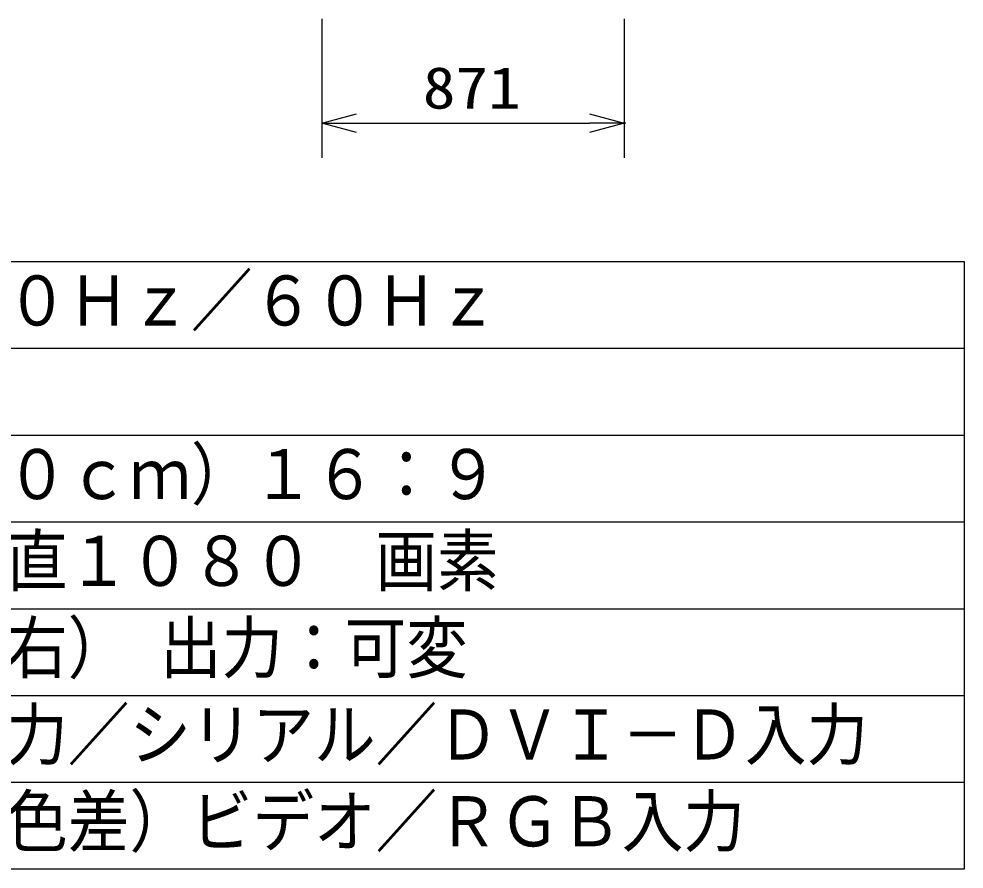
# Model space of a CAD drawing. Units: millimetres, scale not verified. Extents: x -63 to 63, y -57 to 57.
# Drawn here: x 8.1 to 62.5, y -56.5 to -7.5 of the extents above; entities that cross this region are included whole.
import ezdxf
from ezdxf.enums import TextEntityAlignment as Align

# ---------------------------------------------------------------- set-up
doc = ezdxf.new("R2010")
doc.units = ezdxf.units.MM
doc.header["$LTSCALE"] = 0.190236
doc.header["$PDMODE"] = 32
doc.header["$PDSIZE"] = 0.0951
for name, color, linetype in [('0-0_MOJI1', 2, 'Continuous'), ('0-2_GAIKEI', 1, 'Continuous'), ('0-3_LY_1', 7, 'Continuous'), ('0-4_WAKU', 7, 'Continuous')]:
    doc.layers.add(name, color=color, linetype=linetype)
doc.styles.add('ＭＳ ゴシック', font='')
doc.styles.get('ＭＳ ゴシック').set_extended_font_data('MS Gothic')

# ---------------------------------------------------------------- blocks, each defined once
blk = doc.blocks.new('_OPEN30')
at = {"layer": '0-3_LY_1'}
blk.add_line((0, 0), (-1, 0), dxfattribs=at)
blk.add_lwpolyline([(-1, 0.26795), (0, 0), (-1, -0.26795)], dxfattribs=at)

msp = doc.modelspace()

# ---------------------------------------------------------------- linework, layer by layer
at = {"layer": '0-2_GAIKEI', "color": 3}
for p, q in [((25.5139, -7.5254), (25.5139, -15.5254)), ((42.9339, -7.5254), (42.9339, -15.5254)), ((27.5139, -13.5254), (40.9339, -13.5254))]:
    msp.add_line(p, q, dxfattribs=at)
at = {"layer": '0-3_LY_1'}
msp.add_point((42.9339, -13.5254), dxfattribs=at)
at = {"layer": '0-4_WAKU', "color": 4}
msp.add_line((-62.5001, -21.5), (62.5001, -21.5), dxfattribs=at)
at = {"layer": '0-4_WAKU', "color": 1}
for p, q in [((-62.5001, -26.5), (62.5001, -26.5)), ((-62.5001, -31.5001), (62.5001, -31.5001)), ((-62.5001, -36.5001), (62.5001, -36.5001)), ((-62.5001, -41.5001), (62.5001, -41.5001)), ((-62.5001, -46.5001), (62.5001, -46.5001)), ((-62.5001, -51.5001), (62.5001, -51.5001))]:
    msp.add_line(p, q, dxfattribs=at)
at = {"layer": '0-4_WAKU', "color": 4}
msp.add_lwpolyline([(62.5001, -21.5), (62.5001, -56.5001), (-62.5001, -56.5001)], dxfattribs=at)

# ---------------------------------------------------------------- block references
at = {"layer": '0-2_GAIKEI', "xscale": 2, "yscale": 2, "rotation": 180}
msp.add_blockref('_OPEN30', (25.5139, -13.5254), dxfattribs=at)
at = {"layer": '0-2_GAIKEI', "xscale": 2, "yscale": 2}
msp.add_blockref('_OPEN30', (42.9339, -13.5254), dxfattribs=at)

# ---------------------------------------------------------------- texts
at = {"layer": '0-0_MOJI1', "style": 'ＭＳ ゴシック', "width": 0.9}
for s, p in [('ＡＣ２００Ｖ\u3000５０Ｈｚ／６０Ｈｚ', (-21, -26.0552)), ('１０３Ｖ型（２６０ｃｍ）１６：９', (-21, -36.0552)), ('水平１９２０×垂直１０８０\u3000画素', (-21, -41.0552)), ('ＲＣＡ×２（左・右） 出力：可変', (-21, -46.0552)), ('ＰＣ入力／音声入力／シリアル／ＤＶＩ－Ｄ入力', (-21, -51.0552)), ('コンポーネント（色差）ビデオ／ＲＧＢ入力', (-21, -56.0552))]:
    msp.add_text(s, height=2.887, dxfattribs=at).set_placement(p, align=Align.BOTTOM_LEFT)
at = {"layer": '0-2_GAIKEI', "color": 3, "style": 'ＭＳ ゴシック', "width": 1.15}
msp.add_text('871', height=2.406, dxfattribs=at).set_placement((31.3368, -13.4158), align=Align.BOTTOM_LEFT)

doc.saveas('drawing.dxf')
